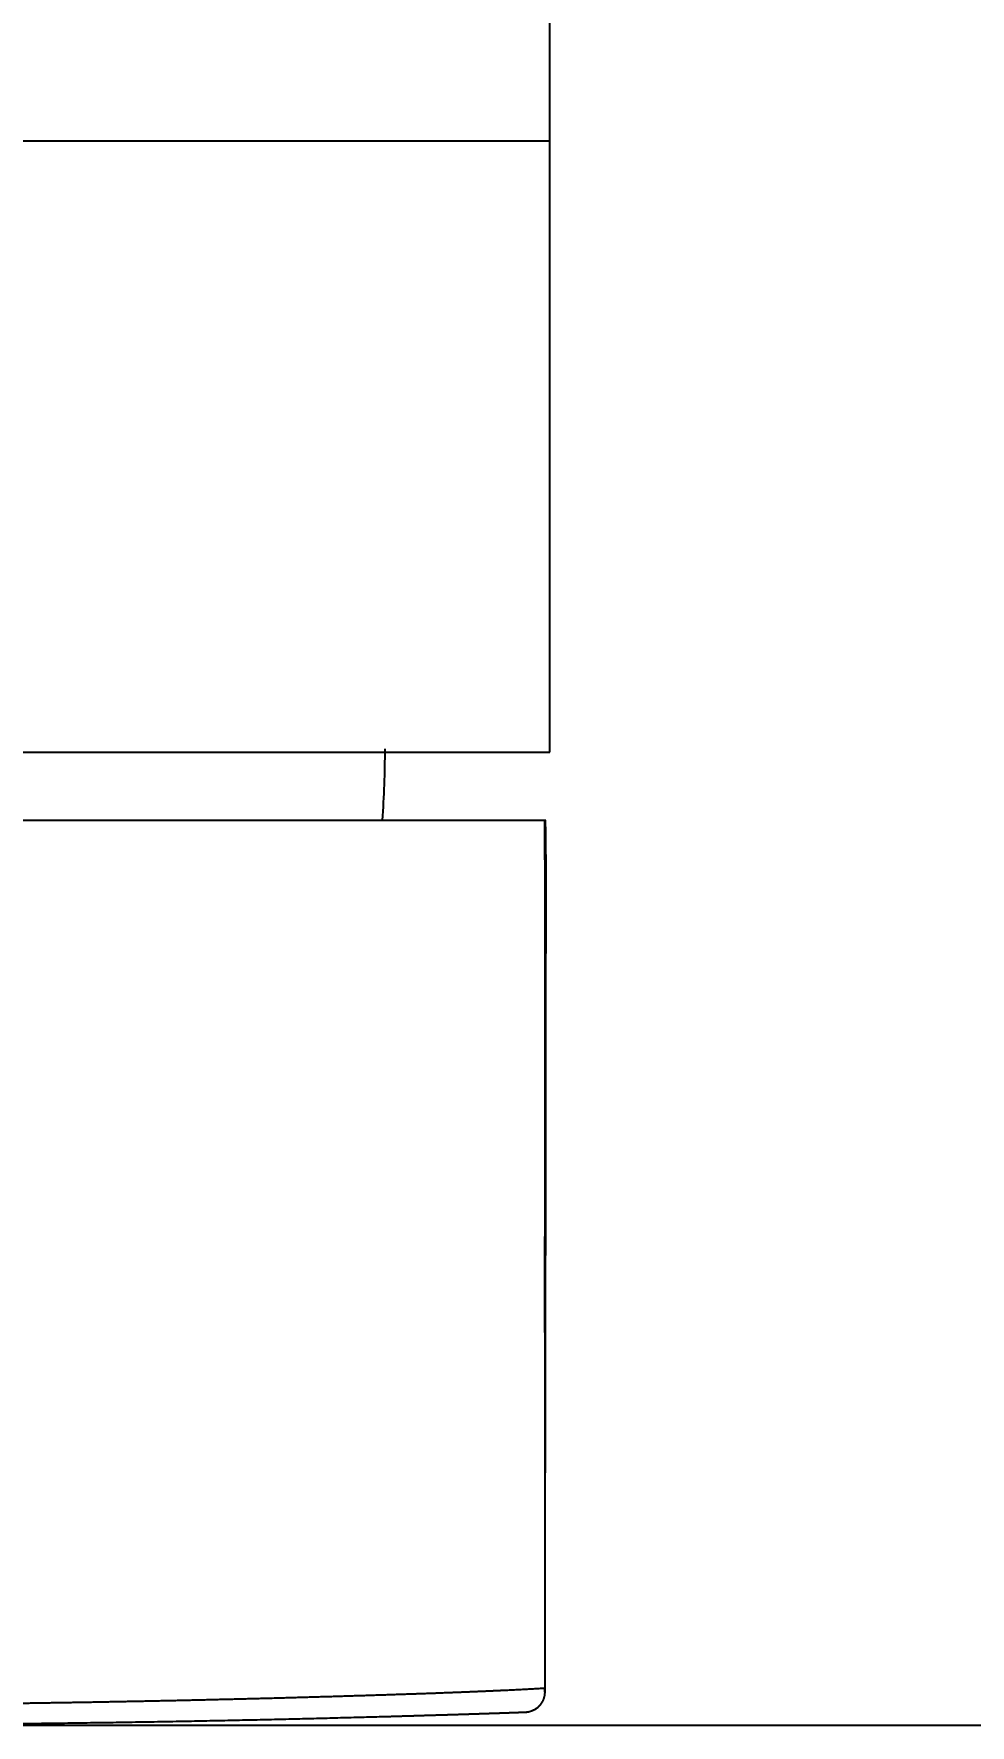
# Model space of a CAD drawing. Header units: inches. Extents: x 6332 to 6926, y -3179 to -2339.
# Drawn here: x 6814.84 to 6842.42, y -2497.02 to -2447.22 of the extents above; entities that cross this region are included whole.
import ezdxf

# ---------------------------------------------------------------- set-up
doc = ezdxf.new("R2010")
doc.units = ezdxf.units.IN
doc.header["$LTSCALE"] = 4.84
doc.header["$MEASUREMENT"] = 0
doc.header["$PDMODE"] = 3
doc.header["$PDSIZE"] = 0.3125
doc.layers.get('0').update_dxf_attribs({"linetype": 'CONTINUOUS', "lineweight": 13})
doc.layers.get('Defpoints').update_dxf_attribs({"color": 3, "linetype": 'CONTINUOUS'})
doc.styles.get("Standard").update_dxf_attribs({"font": 'arial.ttf'})
doc.dimstyles.new('사본(2) DIMSTYLE_1', dxfattribs={"dimtxt": 7, "dimasz": 7, "dimexe": 1, "dimexo": 1, "dimgap": 3, "dimtad": 1, "dimtih": 1, "dimtoh": 1, "dimdec": 1, "dimdsep": 46, "dimtxsty": 'Standard', "dimcen": 0, "dimclrd": 3, "dimclre": 3, "dimclrt": 4, "dimadec": 1, "dimazin": 0, "dimtp": 0.3, "dimtm": 0.3, "dimtfac": 1, "dimtdec": 1, "dimtofl": 0, "dimtmove": 0, "dimatfit": 3, "dimfxl": 1, "dimtolj": 1, "dimtzin": 0, "dimarcsym": 0})

# ---------------------------------------------------------------- blocks, each defined once
blk = doc.blocks.new('*D29')
at = {"color": 3, "lineweight": -2, "transparency": 16777216}
for p, q in [((6808.54, -2389.722), (6862.703, -2389.722)), ((6861.703, -2396.722), (6861.703, -2436.796)), ((6861.703, -2490.022), (6861.703, -2449.948)), ((6808.548, -2497.022), (6862.703, -2497.022))]:
    blk.add_line(p, q, dxfattribs=at)
at = {"color": 3, "transparency": 16777216}
for points in [[(6860.537, -2396.722), (6862.87, -2396.722), (6861.703, -2389.722)], [(6860.537, -2490.022), (6862.87, -2490.022), (6861.703, -2497.022)]]:
    blk.add_solid(points, dxfattribs=at)
at = {"layer": 'Defpoints', "color": 0, "transparency": 16777216}
for p in [(6807.54, -2389.722), (6807.548, -2497.022), (6861.703, -2497.022)]:
    blk.add_point(p, dxfattribs=at)
at = {"color": 4, "transparency": 16777216, "insert": (6861.703, -2443.372), "char_height": 7, "attachment_point": 5}
blk.add_mtext('\\A1;107.3', dxfattribs=at)

msp = doc.modelspace()

# ---------------------------------------------------------------- linework, layer by layer
at = {"lineweight": -3, "extrusion": (-1, -2.22045e-16, 0)}
for p, q in [((6830.04, -2450.372), (6830.04, -2435.114)), ((6807.54, -2450.372), (6830.04, -2450.372)), ((6807.54, -2450.372), (6830.04, -2450.372)), ((6830.04, -2468.372), (6830.04, -2450.372)), ((6807.54, -2468.372), (6830.04, -2468.372)), ((6829.311, -2496.648), (6829.311, -2496.648))]:
    msp.add_line(p, q, dxfattribs=at)
at = {"lineweight": -3}
msp.add_arc((6796.832, -2468.272), 28.357, 355.7464, 0, dxfattribs=at)
for points in [[(6807.54, -2470.372), (6810.268, -2470.372), (6815.725, -2470.372), (6822.838, -2470.372), (6827.949, -2470.372), (6829.574, -2470.372), (6829.89, -2470.372)], [(6829.905, -2472.595), (6829.901, -2471.855), (6829.896, -2471.114), (6829.89, -2470.372)], [(6829.917, -2470.372), (6829.913, -2470.372), (6829.91, -2470.372), (6829.907, -2470.372)], [(6829.925, -2471.389), (6829.922, -2471.05), (6829.92, -2470.711), (6829.917, -2470.372)], [(6829.925, -2471.389), (6829.924, -2471.951), (6829.923, -2472.513), (6829.922, -2473.075)], [(6829.906, -2472.756), (6829.906, -2472.703), (6829.906, -2472.65), (6829.906, -2472.597)], [(6829.89, -2495.931), (6829.89, -2495.95), (6829.89, -2495.988), (6829.89, -2496.028), (6829.89, -2496.049)], [(6829.89, -2496.049), (6829.89, -2496.049), (6829.89, -2496.049), (6829.89, -2496.049)]]:
    msp.add_open_spline(points, degree=3, dxfattribs=at)
for points, knots in [([(6829.89, -2470.372), (6829.894, -2470.372), (6829.899, -2470.372), (6829.904, -2470.372), (6829.904, -2470.372), (6829.904, -2470.372)], [0, 0, 0, 0, 0.925252, 0.925252, 1, 1, 1, 1]), ([(6829.905, -2472.596), (6829.905, -2472.512), (6829.906, -2472.352), (6829.906, -2472.123), (6829.906, -2471.916), (6829.907, -2471.73), (6829.907, -2471.565), (6829.907, -2471.433), (6829.907, -2471.328), (6829.907, -2471.242), (6829.907, -2471.16), (6829.907, -2471.08), (6829.906, -2471.004), (6829.906, -2470.931), (6829.906, -2470.862), (6829.906, -2470.795), (6829.906, -2470.732), (6829.905, -2470.671), (6829.905, -2470.614), (6829.905, -2470.561), (6829.904, -2470.51), (6829.904, -2470.462), (6829.904, -2470.418), (6829.903, -2470.39), (6829.903, -2470.376)], [0, 0, 0, 0, 0.112972, 0.216268, 0.309888, 0.393831, 0.468099, 0.532691, 0.572835, 0.611519, 0.648744, 0.684511, 0.718818, 0.751667, 0.783057, 0.812989, 0.841463, 0.86848, 0.894039, 0.918142, 0.940789, 0.96198, 0.981717, 1, 1, 1, 1]), ([(6829.904, -2476.02), (6829.904, -2475.932), (6829.904, -2475.753), (6829.904, -2475.484), (6829.904, -2475.21), (6829.904, -2474.932), (6829.905, -2474.65), (6829.905, -2474.364), (6829.905, -2474.08), (6829.905, -2473.8), (6829.905, -2473.528), (6829.905, -2473.264), (6829.906, -2473.007), (6829.906, -2472.839), (6829.906, -2472.756)], [0, 0, 0, 0, 0.081189, 0.16369, 0.247504, 0.33263, 0.41907, 0.506823, 0.59485, 0.680544, 0.763905, 0.844934, 0.923632, 1, 1, 1, 1]), ([(6829.921, -2473.074), (6829.921, -2473.25), (6829.92, -2473.604), (6829.919, -2474.14), (6829.918, -2474.686), (6829.917, -2475.241), (6829.915, -2475.805), (6829.914, -2476.379), (6829.913, -2476.962), (6829.913, -2477.354), (6829.913, -2477.552)], [0, 0, 0, 0, 0.117598, 0.237295, 0.359099, 0.483017, 0.609058, 0.737229, 0.86754, 1, 1, 1, 1]), ([(6829.898, -2485.456), (6829.898, -2485.396), (6829.898, -2485.274), (6829.898, -2485.088), (6829.898, -2484.895), (6829.898, -2484.695), (6829.898, -2484.489), (6829.898, -2484.275), (6829.898, -2484.055), (6829.898, -2483.827), (6829.899, -2483.593), (6829.899, -2483.352), (6829.899, -2483.104), (6829.899, -2482.849), (6829.899, -2482.587), (6829.9, -2482.318), (6829.9, -2482.042), (6829.9, -2481.76), (6829.9, -2481.47), (6829.9, -2481.174), (6829.901, -2480.712), (6829.901, -2480.129), (6829.902, -2479.469), (6829.902, -2478.932), (6829.902, -2478.176), (6829.903, -2477.22), (6829.903, -2476.4), (6829.904, -2476.02)], [0, 0, 0, 0, 0.019153, 0.039028, 0.059626, 0.080947, 0.10299, 0.125757, 0.149246, 0.173458, 0.198392, 0.224049, 0.25043, 0.277532, 0.305358, 0.333906, 0.363177, 0.393171, 0.423887, 0.455326, 0.487488, 0.570544, 0.640418, 0.697109, 0.740618, 0.879871, 1, 1, 1, 1]), ([(6829.913, -2477.552), (6829.913, -2477.62), (6829.913, -2477.758), (6829.912, -2477.965), (6829.912, -2478.171), (6829.912, -2478.376), (6829.912, -2478.582), (6829.912, -2478.787), (6829.912, -2478.992), (6829.912, -2479.196), (6829.912, -2479.4), (6829.912, -2479.604), (6829.912, -2479.808), (6829.912, -2480.011), (6829.911, -2480.214), (6829.911, -2480.417), (6829.911, -2480.619), (6829.911, -2480.821), (6829.911, -2481.022), (6829.911, -2481.224), (6829.91, -2481.425), (6829.91, -2481.625), (6829.91, -2481.826), (6829.91, -2482.026), (6829.91, -2482.225), (6829.909, -2482.425), (6829.909, -2482.624), (6829.909, -2482.823), (6829.909, -2483.021), (6829.909, -2483.219), (6829.908, -2483.417), (6829.908, -2483.614), (6829.908, -2483.811), (6829.908, -2484.008), (6829.907, -2484.205), (6829.907, -2484.401), (6829.907, -2484.597), (6829.907, -2484.792), (6829.906, -2484.987), (6829.906, -2485.182), (6829.906, -2485.377), (6829.905, -2485.571), (6829.905, -2485.765), (6829.905, -2485.958), (6829.905, -2486.151), (6829.904, -2486.344), (6829.904, -2486.537), (6829.904, -2486.729), (6829.904, -2486.921), (6829.903, -2487.113), (6829.903, -2487.304), (6829.903, -2487.495), (6829.902, -2487.686), (6829.902, -2487.876), (6829.902, -2488.066), (6829.902, -2488.256), (6829.901, -2488.445), (6829.901, -2488.634), (6829.901, -2488.823), (6829.9, -2489.011), (6829.9, -2489.199), (6829.9, -2489.387), (6829.899, -2489.574), (6829.899, -2489.761), (6829.899, -2489.948), (6829.899, -2490.134), (6829.898, -2490.32), (6829.898, -2490.506), (6829.898, -2490.691), (6829.897, -2490.876), (6829.897, -2491.061), (6829.897, -2491.246), (6829.897, -2491.43), (6829.896, -2491.613), (6829.896, -2491.797), (6829.896, -2491.98), (6829.896, -2492.163), (6829.895, -2492.345), (6829.895, -2492.527), (6829.895, -2492.709), (6829.895, -2492.891), (6829.894, -2493.072), (6829.894, -2493.253), (6829.894, -2493.433), (6829.894, -2493.613), (6829.893, -2493.793), (6829.893, -2493.973), (6829.893, -2494.152), (6829.893, -2494.331), (6829.892, -2494.509), (6829.892, -2494.687), (6829.892, -2494.865), (6829.892, -2495.043), (6829.891, -2495.22), (6829.891, -2495.397), (6829.891, -2495.573), (6829.891, -2495.75), (6829.891, -2495.867), (6829.891, -2495.926)], [0, 0, 0, 0, 0.01106, 0.022107, 0.033141, 0.044161, 0.055168, 0.066161, 0.077142, 0.088108, 0.099062, 0.110002, 0.120929, 0.131842, 0.142743, 0.153629, 0.164502, 0.175362, 0.186209, 0.197042, 0.207861, 0.218667, 0.22946, 0.240239, 0.251005, 0.261757, 0.272496, 0.283222, 0.293933, 0.304632, 0.315316, 0.325988, 0.336645, 0.34729, 0.35792, 0.368537, 0.379141, 0.389731, 0.400307, 0.41087, 0.421419, 0.431955, 0.442477, 0.452985, 0.46348, 0.473961, 0.484429, 0.494882, 0.505322, 0.515749, 0.526162, 0.536561, 0.546946, 0.557318, 0.567676, 0.578021, 0.588351, 0.598668, 0.608971, 0.619261, 0.629536, 0.639798, 0.650046, 0.660281, 0.670501, 0.680708, 0.690901, 0.70108, 0.711246, 0.721397, 0.731535, 0.741659, 0.751769, 0.761865, 0.771948, 0.782016, 0.792071, 0.802111, 0.812138, 0.822151, 0.83215, 0.842135, 0.852107, 0.862064, 0.872007, 0.881937, 0.891852, 0.901754, 0.911641, 0.921515, 0.931375, 0.94122, 0.951052, 0.96087, 0.970673, 0.980463, 0.990238, 1, 1, 1, 1]), ([(6829.897, -2485.456), (6829.897, -2486.338), (6829.896, -2487.218), (6829.895, -2488.972), (6829.894, -2489.847), (6829.892, -2492.466), (6829.891, -2494.202), (6829.89, -2495.931)], [0, 0, 0, 0, 0.25, 0.25, 0.5, 0.5, 1, 1, 1, 1]), ([(6812.144, -2496.399), (6812.171, -2496.399), (6812.225, -2496.398), (6812.305, -2496.397), (6812.386, -2496.397), (6812.466, -2496.396), (6812.548, -2496.395), (6812.629, -2496.394), (6812.711, -2496.394), (6812.793, -2496.393), (6812.875, -2496.392), (6812.957, -2496.391), (6813.04, -2496.39), (6813.123, -2496.389), (6813.206, -2496.388), (6813.29, -2496.387), (6813.373, -2496.386), (6813.457, -2496.385), (6813.542, -2496.384), (6813.626, -2496.383), (6813.711, -2496.382), (6813.796, -2496.381), (6813.881, -2496.38), (6813.966, -2496.379), (6814.052, -2496.378), (6814.138, -2496.377), (6814.224, -2496.376), (6814.311, -2496.375), (6814.397, -2496.374), (6814.484, -2496.372), (6814.571, -2496.371), (6814.658, -2496.37), (6814.746, -2496.369), (6814.834, -2496.367), (6814.922, -2496.366), (6815.01, -2496.365), (6815.098, -2496.363), (6815.187, -2496.362), (6815.276, -2496.361), (6815.365, -2496.359), (6815.454, -2496.358), (6815.544, -2496.357), (6815.633, -2496.355), (6815.723, -2496.354), (6815.813, -2496.352), (6815.903, -2496.351), (6815.994, -2496.349), (6816.085, -2496.348), (6816.175, -2496.346), (6816.266, -2496.345), (6816.358, -2496.343), (6816.449, -2496.342), (6816.541, -2496.34), (6816.632, -2496.338), (6816.724, -2496.337), (6816.816, -2496.335), (6816.909, -2496.333), (6817.001, -2496.332), (6817.094, -2496.33), (6817.187, -2496.328), (6817.28, -2496.327), (6817.373, -2496.325), (6817.466, -2496.323), (6817.559, -2496.321), (6817.653, -2496.319), (6817.747, -2496.318), (6817.84, -2496.316), (6817.934, -2496.314), (6818.028, -2496.312), (6818.123, -2496.31), (6818.217, -2496.308), (6818.312, -2496.306), (6818.406, -2496.304), (6818.501, -2496.302), (6818.596, -2496.3), (6818.691, -2496.298), (6818.786, -2496.296), (6818.881, -2496.294), (6818.977, -2496.292), (6819.072, -2496.29), (6819.167, -2496.288), (6819.263, -2496.286), (6819.359, -2496.284), (6819.455, -2496.282), (6819.551, -2496.279), (6819.647, -2496.277), (6819.743, -2496.275), (6819.839, -2496.273), (6819.935, -2496.271), (6820.031, -2496.268), (6820.127, -2496.266), (6820.224, -2496.264), (6820.32, -2496.261), (6820.417, -2496.259), (6820.513, -2496.257), (6820.61, -2496.254), (6820.707, -2496.252), (6820.803, -2496.25), (6820.9, -2496.247), (6820.997, -2496.245), (6821.093, -2496.242), (6821.19, -2496.24), (6821.287, -2496.237), (6821.384, -2496.235), (6821.481, -2496.232), (6821.577, -2496.23), (6821.674, -2496.227), (6821.771, -2496.225), (6821.904, -2496.221), (6822.072, -2496.217), (6822.275, -2496.211), (6822.474, -2496.206), (6822.671, -2496.2), (6822.866, -2496.195), (6823.058, -2496.189), (6823.247, -2496.184), (6823.434, -2496.179), (6823.619, -2496.173), (6823.801, -2496.168), (6823.98, -2496.163), (6824.157, -2496.157), (6824.331, -2496.152), (6824.503, -2496.147), (6824.673, -2496.142), (6824.84, -2496.136), (6825.005, -2496.131), (6825.167, -2496.126), (6825.327, -2496.121), (6825.485, -2496.115), (6825.64, -2496.11), (6825.793, -2496.105), (6825.943, -2496.1), (6826.092, -2496.095), (6826.238, -2496.09), (6826.381, -2496.085), (6826.523, -2496.08), (6826.662, -2496.075), (6826.799, -2496.07), (6826.934, -2496.065), (6827.066, -2496.06), (6827.197, -2496.055), (6827.325, -2496.05), (6827.451, -2496.045), (6827.575, -2496.04), (6827.697, -2496.035), (6827.817, -2496.03), (6827.935, -2496.025), (6828.051, -2496.02), (6828.164, -2496.015), (6828.276, -2496.011), (6828.386, -2496.006), (6828.494, -2496.001), (6828.6, -2495.996), (6828.704, -2495.991), (6828.806, -2495.987), (6828.906, -2495.982), (6829.004, -2495.977), (6829.101, -2495.972), (6829.195, -2495.968), (6829.288, -2495.963), (6829.379, -2495.958), (6829.469, -2495.954), (6829.556, -2495.949), (6829.642, -2495.944), (6829.726, -2495.94), (6829.809, -2495.935), (6829.863, -2495.932), (6829.89, -2495.931)], [0, 0, 0, 0, 0.003672, 0.007358, 0.011058, 0.014773, 0.018502, 0.022246, 0.026004, 0.029777, 0.033564, 0.037366, 0.041181, 0.045012, 0.048857, 0.052716, 0.05659, 0.060478, 0.06438, 0.068297, 0.072229, 0.076174, 0.080135, 0.08411, 0.088099, 0.092103, 0.096121, 0.100153, 0.1042, 0.108262, 0.112338, 0.116428, 0.120533, 0.124653, 0.128786, 0.132935, 0.137097, 0.141275, 0.145466, 0.149673, 0.153893, 0.158128, 0.162378, 0.166642, 0.170921, 0.175214, 0.179521, 0.183843, 0.18818, 0.192531, 0.196896, 0.201276, 0.20567, 0.210079, 0.214503, 0.218941, 0.223393, 0.22786, 0.232342, 0.236837, 0.241348, 0.245873, 0.250412, 0.254966, 0.259535, 0.264118, 0.268715, 0.273328, 0.277954, 0.282595, 0.287251, 0.291921, 0.296606, 0.301305, 0.306019, 0.310748, 0.315491, 0.320248, 0.32502, 0.329807, 0.334608, 0.339424, 0.344255, 0.3491, 0.353959, 0.358834, 0.363723, 0.368626, 0.373544, 0.378477, 0.383425, 0.388387, 0.393363, 0.398355, 0.403361, 0.408382, 0.413417, 0.418468, 0.423533, 0.428612, 0.433707, 0.438816, 0.44394, 0.449079, 0.454232, 0.459401, 0.464584, 0.469781, 0.474994, 0.48607, 0.497076, 0.508011, 0.518875, 0.529669, 0.540392, 0.551045, 0.561626, 0.572137, 0.582578, 0.592947, 0.603246, 0.613474, 0.623631, 0.633717, 0.643732, 0.653677, 0.66355, 0.673352, 0.683083, 0.692743, 0.702332, 0.71185, 0.721296, 0.730672, 0.739976, 0.749209, 0.75837, 0.767461, 0.776479, 0.785427, 0.794303, 0.803108, 0.811842, 0.820504, 0.829095, 0.837614, 0.846062, 0.854438, 0.862743, 0.870977, 0.879138, 0.887229, 0.895248, 0.903195, 0.911071, 0.918875, 0.926608, 0.934269, 0.941859, 0.949377, 0.956824, 0.964199, 0.971502, 0.978734, 0.985894, 0.992983, 1, 1, 1, 1]), ([(6829.89, -2496.049), (6829.89, -2496.053), (6829.89, -2496.061), (6829.89, -2496.073), (6829.889, -2496.085), (6829.888, -2496.097), (6829.887, -2496.11), (6829.885, -2496.122), (6829.884, -2496.134), (6829.882, -2496.147), (6829.88, -2496.159), (6829.877, -2496.171), (6829.874, -2496.184), (6829.871, -2496.196), (6829.868, -2496.209), (6829.864, -2496.221), (6829.86, -2496.234), (6829.856, -2496.246), (6829.852, -2496.258), (6829.847, -2496.27), (6829.842, -2496.283), (6829.837, -2496.295), (6829.831, -2496.307), (6829.825, -2496.319), (6829.819, -2496.331), (6829.813, -2496.342), (6829.806, -2496.354), (6829.799, -2496.365), (6829.792, -2496.377), (6829.784, -2496.388), (6829.777, -2496.399), (6829.769, -2496.41), (6829.761, -2496.42), (6829.752, -2496.431), (6829.743, -2496.441), (6829.734, -2496.451), (6829.725, -2496.461), (6829.715, -2496.471), (6829.704, -2496.482), (6829.693, -2496.492), (6829.681, -2496.503), (6829.668, -2496.514), (6829.654, -2496.525), (6829.639, -2496.535), (6829.624, -2496.546), (6829.608, -2496.557), (6829.591, -2496.567), (6829.573, -2496.577), (6829.555, -2496.586), (6829.536, -2496.596), (6829.516, -2496.604), (6829.495, -2496.612), (6829.474, -2496.619), (6829.452, -2496.626), (6829.43, -2496.632), (6829.407, -2496.637), (6829.384, -2496.641), (6829.36, -2496.644), (6829.336, -2496.647), (6829.319, -2496.647), (6829.311, -2496.648)], [0, 0, 0, 0, 0.012764, 0.025613, 0.038546, 0.051561, 0.064659, 0.077839, 0.091102, 0.104447, 0.117876, 0.13139, 0.144988, 0.158669, 0.172428, 0.186262, 0.200166, 0.214137, 0.22817, 0.242262, 0.256408, 0.270605, 0.284848, 0.299135, 0.313462, 0.327825, 0.342221, 0.356647, 0.371101, 0.385579, 0.400079, 0.4146, 0.429139, 0.443696, 0.458268, 0.472854, 0.487452, 0.50302, 0.51932, 0.536344, 0.554085, 0.572531, 0.591669, 0.611483, 0.631954, 0.653061, 0.67478, 0.697081, 0.719933, 0.743303, 0.767167, 0.791509, 0.816307, 0.841538, 0.867172, 0.893176, 0.919511, 0.946129, 0.972979, 1, 1, 1, 1]), ([(6829.89, -2496.049), (6829.89, -2496.053), (6829.89, -2496.061), (6829.89, -2496.073), (6829.889, -2496.085), (6829.888, -2496.098), (6829.887, -2496.11), (6829.885, -2496.122), (6829.884, -2496.135), (6829.882, -2496.147), (6829.88, -2496.16), (6829.877, -2496.172), (6829.874, -2496.184), (6829.871, -2496.197), (6829.868, -2496.209), (6829.865, -2496.221), (6829.861, -2496.234), (6829.857, -2496.246), (6829.852, -2496.258), (6829.847, -2496.27), (6829.843, -2496.282), (6829.837, -2496.294), (6829.832, -2496.306), (6829.826, -2496.318), (6829.82, -2496.33), (6829.813, -2496.342), (6829.807, -2496.353), (6829.8, -2496.365), (6829.793, -2496.376), (6829.785, -2496.387), (6829.777, -2496.398), (6829.769, -2496.409), (6829.761, -2496.42), (6829.753, -2496.43), (6829.744, -2496.441), (6829.735, -2496.451), (6829.715, -2496.472), (6829.684, -2496.502), (6829.639, -2496.537), (6829.59, -2496.569), (6829.549, -2496.59), (6829.517, -2496.604), (6829.495, -2496.612), (6829.472, -2496.62), (6829.45, -2496.627), (6829.427, -2496.632), (6829.404, -2496.637), (6829.381, -2496.641), (6829.358, -2496.645), (6829.334, -2496.647), (6829.319, -2496.647), (6829.311, -2496.648)], [0, 0, 0, 0, 0.013002, 0.026054, 0.039157, 0.052311, 0.065518, 0.078777, 0.092088, 0.105453, 0.118872, 0.132344, 0.145872, 0.159454, 0.173092, 0.186785, 0.200535, 0.214342, 0.228206, 0.242127, 0.256106, 0.270143, 0.284239, 0.298395, 0.312609, 0.326883, 0.341218, 0.355613, 0.370069, 0.384586, 0.399165, 0.413806, 0.428509, 0.443274, 0.458103, 0.472994, 0.48795, 0.550223, 0.613074, 0.67652, 0.740579, 0.766472, 0.792376, 0.81829, 0.844216, 0.870152, 0.896099, 0.922058, 0.948027, 0.974008, 1, 1, 1, 1]), ([(6829.89, -2496.049), (6829.89, -2496.028), (6829.891, -2496.007), (6829.891, -2495.966), (6829.891, -2495.946), (6829.891, -2495.926)], [0, 0, 0, 0, 0.5, 0.5, 1, 1, 1, 1]), ([(6829.311, -2496.648), (6829.297, -2496.648), (6829.27, -2496.649), (6829.229, -2496.651), (6829.188, -2496.652), (6829.147, -2496.653), (6829.105, -2496.655), (6829.064, -2496.656), (6829.022, -2496.658), (6828.98, -2496.659), (6828.938, -2496.661), (6828.896, -2496.662), (6828.853, -2496.663), (6828.811, -2496.665), (6828.768, -2496.666), (6828.725, -2496.668), (6828.682, -2496.669), (6828.638, -2496.671), (6828.595, -2496.672), (6828.551, -2496.674), (6828.508, -2496.675), (6828.464, -2496.676), (6828.419, -2496.678), (6828.375, -2496.679), (6828.331, -2496.681), (6828.286, -2496.682), (6828.241, -2496.684), (6828.196, -2496.685), (6828.151, -2496.687), (6828.106, -2496.688), (6828.06, -2496.69), (6828.015, -2496.691), (6827.969, -2496.693), (6827.923, -2496.694), (6827.876, -2496.696), (6827.83, -2496.697), (6827.784, -2496.699), (6827.737, -2496.7), (6827.69, -2496.702), (6827.643, -2496.703), (6827.596, -2496.705), (6827.548, -2496.706), (6827.501, -2496.708), (6827.453, -2496.709), (6827.405, -2496.711), (6827.357, -2496.712), (6827.309, -2496.714), (6827.261, -2496.715), (6827.212, -2496.717), (6827.163, -2496.718), (6827.114, -2496.72), (6827.065, -2496.721), (6827.016, -2496.723), (6826.967, -2496.724), (6826.917, -2496.726), (6826.867, -2496.727), (6826.817, -2496.729), (6826.767, -2496.73), (6826.717, -2496.732), (6826.666, -2496.733), (6826.616, -2496.735), (6826.565, -2496.736), (6826.514, -2496.738), (6826.463, -2496.739), (6826.412, -2496.741), (6826.36, -2496.742), (6826.309, -2496.744), (6826.257, -2496.746), (6826.205, -2496.747), (6826.153, -2496.749), (6826.1, -2496.75), (6826.048, -2496.752), (6825.995, -2496.753), (6825.942, -2496.755), (6825.889, -2496.756), (6825.836, -2496.758), (6825.783, -2496.759), (6825.729, -2496.761), (6825.676, -2496.762), (6825.622, -2496.764), (6825.568, -2496.766), (6825.514, -2496.767), (6825.459, -2496.769), (6825.405, -2496.77), (6825.35, -2496.772), (6825.295, -2496.773), (6825.063, -2496.78), (6824.648, -2496.791), (6824.037, -2496.807), (6823.408, -2496.823), (6822.763, -2496.839), (6822.102, -2496.855), (6821.424, -2496.87), (6820.732, -2496.885), (6820.025, -2496.899), (6819.306, -2496.913), (6818.576, -2496.926), (6817.835, -2496.939), (6817.084, -2496.95), (6816.324, -2496.961), (6815.556, -2496.972), (6814.78, -2496.981), (6814.205, -2496.987), (6813.838, -2496.991), (6813.68, -2496.993), (6813.522, -2496.994), (6813.364, -2496.996), (6813.205, -2496.997), (6813.047, -2496.998), (6812.888, -2497), (6812.729, -2497.001), (6812.57, -2497.002), (6812.41, -2497.004), (6812.251, -2497.005), (6812.091, -2497.006), (6811.931, -2497.007), (6811.771, -2497.008), (6811.61, -2497.009), (6811.45, -2497.01), (6811.289, -2497.011), (6811.128, -2497.012), (6810.967, -2497.013), (6810.806, -2497.014), (6810.644, -2497.015), (6810.483, -2497.015), (6810.321, -2497.016), (6810.159, -2497.017), (6809.996, -2497.018), (6809.834, -2497.018), (6809.671, -2497.019), (6809.508, -2497.019), (6809.345, -2497.02), (6809.182, -2497.02), (6809.019, -2497.021), (6808.855, -2497.021), (6808.691, -2497.021), (6808.527, -2497.022), (6808.363, -2497.022), (6808.199, -2497.022), (6808.034, -2497.022), (6807.87, -2497.022), (6807.705, -2497.022), (6807.595, -2497.022), (6807.54, -2497.022)], [0, 0, 0, 0, 0.002964, 0.005926, 0.008887, 0.011846, 0.014804, 0.017761, 0.020716, 0.02367, 0.026623, 0.029574, 0.032524, 0.035473, 0.038421, 0.041367, 0.044313, 0.047257, 0.0502, 0.053142, 0.056083, 0.059023, 0.061963, 0.064901, 0.067838, 0.070774, 0.073709, 0.076644, 0.079578, 0.08251, 0.085442, 0.088374, 0.091304, 0.094234, 0.097163, 0.100092, 0.10302, 0.105947, 0.108874, 0.1118, 0.114726, 0.117651, 0.120575, 0.1235, 0.126424, 0.129347, 0.13227, 0.135193, 0.138115, 0.141037, 0.143959, 0.146881, 0.149802, 0.152723, 0.155645, 0.158566, 0.161486, 0.164407, 0.167328, 0.170249, 0.173169, 0.17609, 0.179011, 0.181932, 0.184853, 0.187774, 0.190695, 0.193617, 0.196538, 0.19946, 0.202382, 0.205305, 0.208228, 0.211151, 0.214074, 0.216998, 0.219922, 0.222847, 0.225772, 0.228698, 0.231624, 0.234551, 0.237479, 0.240407, 0.243335, 0.246265, 0.249195, 0.280337, 0.311452, 0.34257, 0.373723, 0.404959, 0.436212, 0.467513, 0.498895, 0.530271, 0.561594, 0.592894, 0.624203, 0.655437, 0.686651, 0.717876, 0.749145, 0.755401, 0.761654, 0.767906, 0.774156, 0.780403, 0.78665, 0.792895, 0.79914, 0.805384, 0.811627, 0.817871, 0.824114, 0.830358, 0.836603, 0.842848, 0.849095, 0.855343, 0.861592, 0.867844, 0.874097, 0.880353, 0.886612, 0.892873, 0.899138, 0.905406, 0.911678, 0.917953, 0.924233, 0.930517, 0.936805, 0.943099, 0.949398, 0.955702, 0.962011, 0.968327, 0.974648, 0.980976, 0.98731, 0.993652, 1, 1, 1, 1])]:
    msp.add_open_spline(points, degree=3, knots=knots, dxfattribs=at)

# ---------------------------------------------------------------- dimensions: what is measured, and where the dimension line sits
at = {"color": 6}
dim = msp.add_linear_dim(base=(6861.703, -2497.022), p1=(6807.54, -2389.722), p2=(6807.548, -2497.022), angle=90, dimstyle='사본(2) DIMSTYLE_1', dxfattribs=at)
dim.commit()
dim.dimension.update_dxf_attribs({"geometry": '*D29', "text_midpoint": (6861.703, -2443.372)})

doc.saveas('drawing.dxf')
